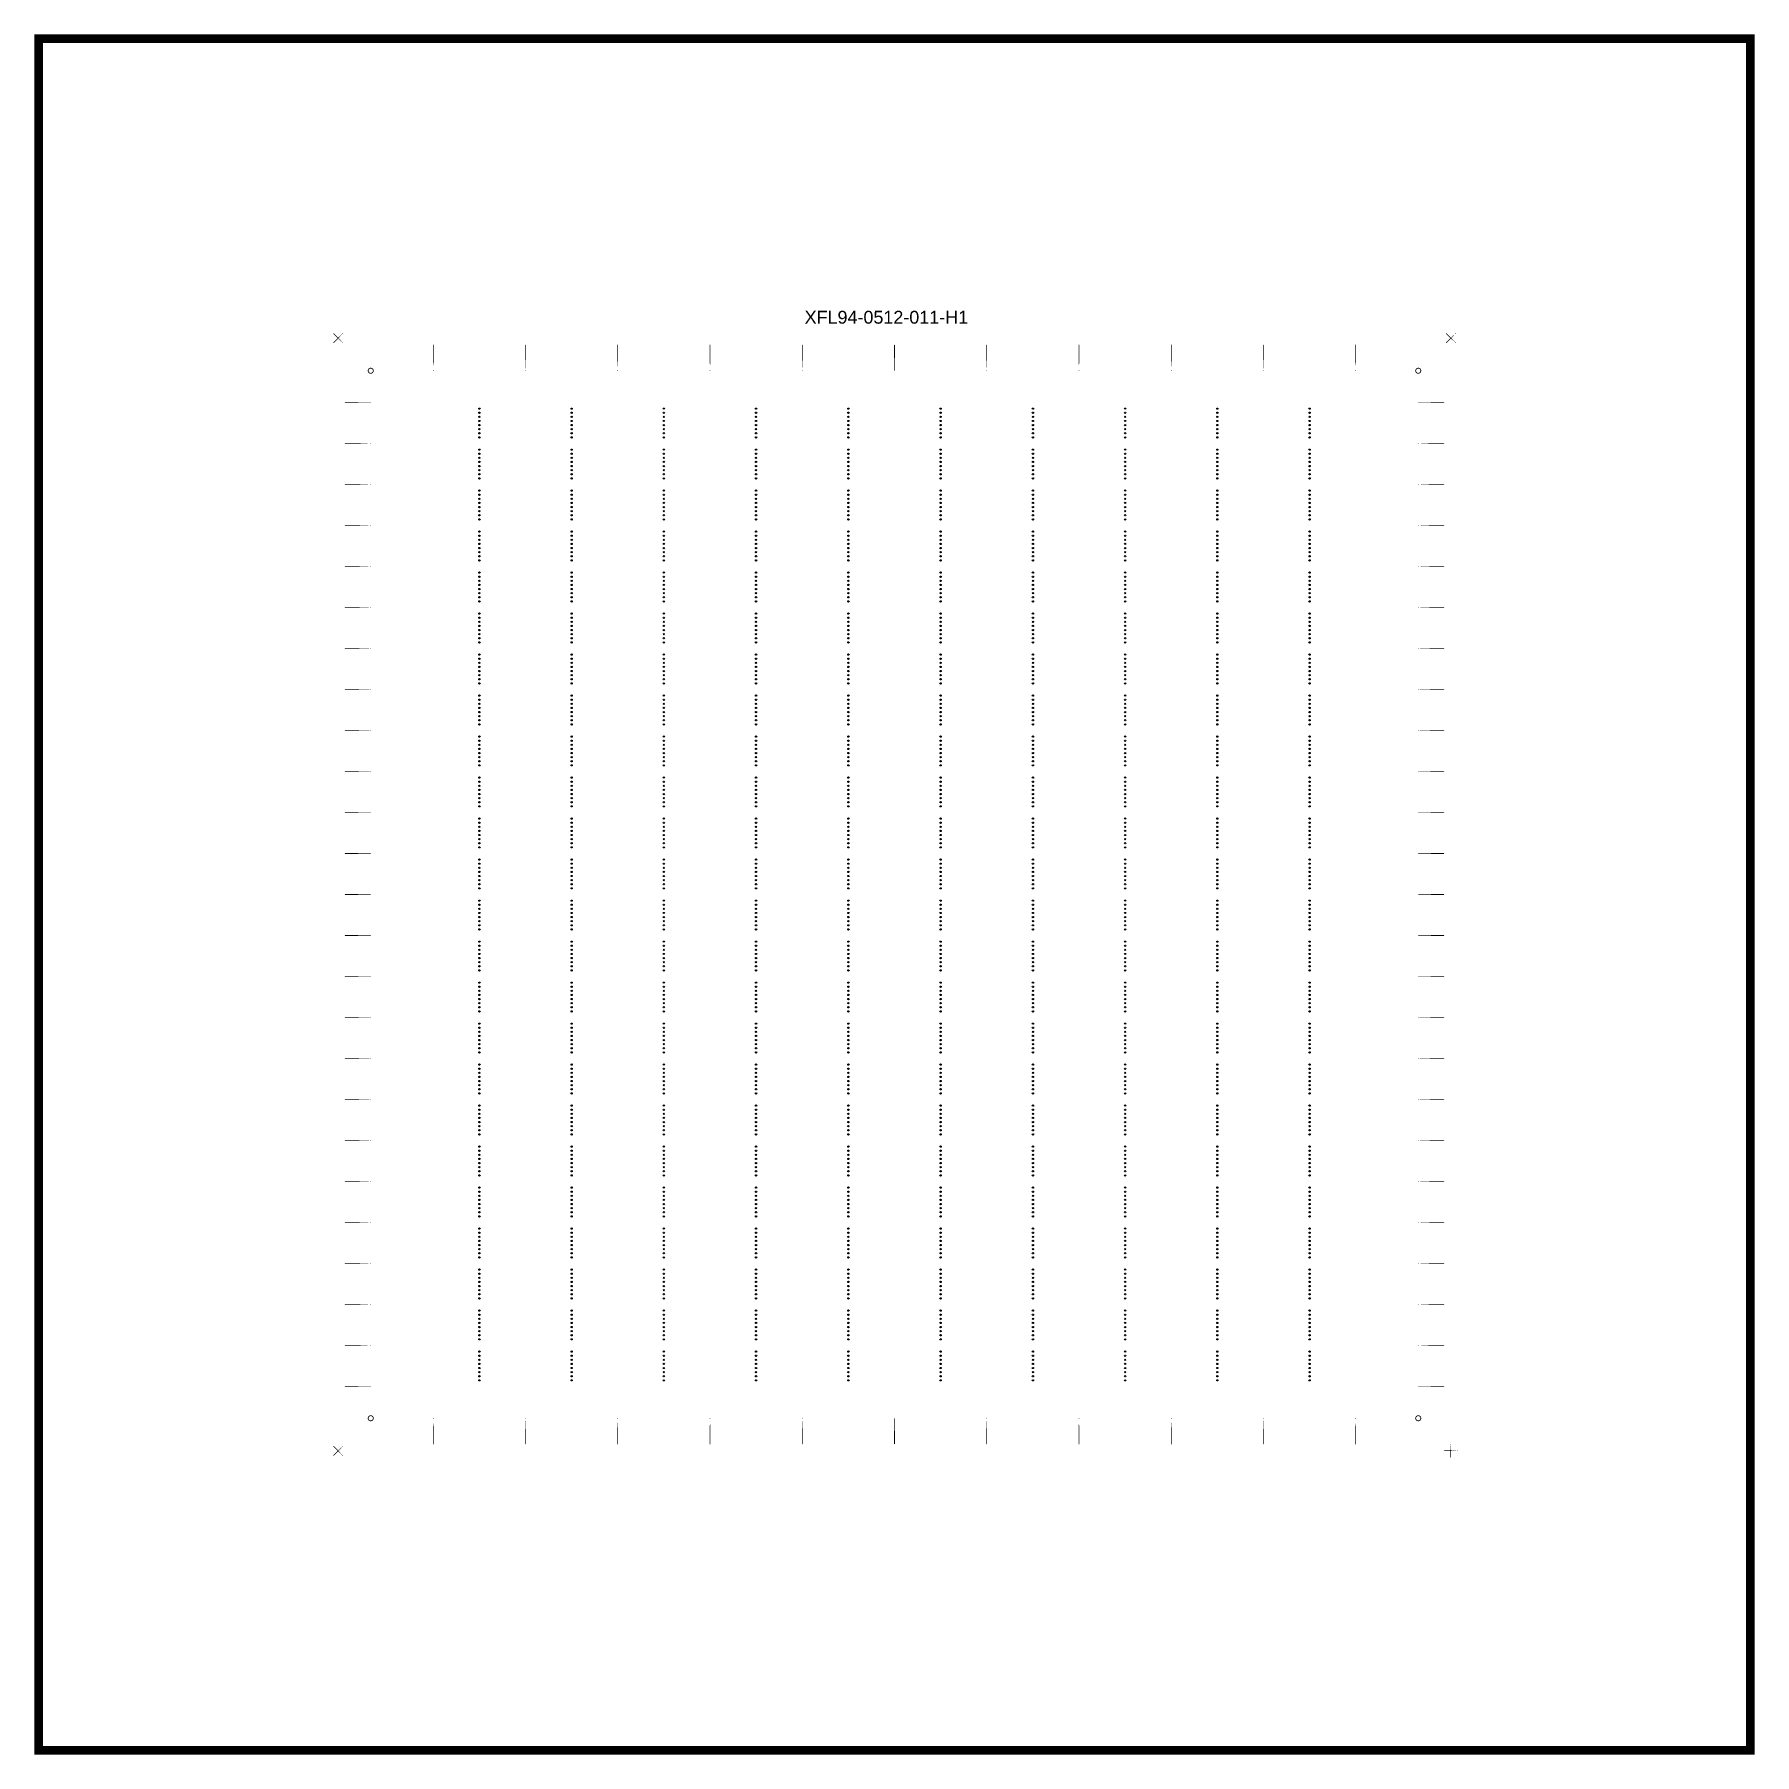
# Model space of a CAD drawing. Extents: x -100 to 100, y -100 to 100.
import ezdxf

# ---------------------------------------------------------------- set-up
doc = ezdxf.new("R2010")
doc.units = 0
doc.layers.get('0').update_dxf_attribs({"linetype": 'continuous'})
doc.layers.add('H1', color=7, linetype='continuous')
doc.styles.get("Standard").update_dxf_attribs({"font": 'ARIAL.TTF'})

# ---------------------------------------------------------------- blocks, each defined once
blk = doc.blocks.new('LDI_XFL94-0512-011_H1_B1')
at = {"layer": 'H1'}
for centre in [(-48.5, -53.41), (-48.5, -53.89), (-37.72, -53.41), (-37.72, -53.89), (-26.95, -53.41), (-26.95, -53.89), (-16.17, -53.41), (-16.17, -53.89), (-5.39, -53.41), (-5.39, -53.89), (5.39, -53.41), (5.39, -53.89), (16.17, -53.41), (16.17, -53.89), (26.95, -53.41), (26.95, -53.89), (37.72, -53.41), (37.72, -53.89), (48.5, -53.41), (48.5, -53.89), (-48.5, -54.37), (-48.5, -54.85), (-48.5, -55.33), (-48.5, -55.81), (-48.5, -56.29), (-37.72, -54.37), (-37.72, -54.85), (-37.72, -55.33), (-37.72, -55.81), (-37.72, -56.29), (-26.95, -54.37), (-26.95, -54.85), (-26.95, -55.33), (-26.95, -55.81), (-26.95, -56.29), (-16.17, -54.37), (-16.17, -54.85), (-16.17, -55.33), (-16.17, -55.81), (-16.17, -56.29), (-5.39, -54.37), (-5.39, -54.85), (-5.39, -55.33), (-5.39, -55.81), (-5.39, -56.29), (5.39, -54.37), (5.39, -54.85), (5.39, -55.33), (5.39, -55.81), (5.39, -56.29), (16.17, -54.37), (16.17, -54.85), (16.17, -55.33), (16.17, -55.81), (16.17, -56.29), (26.95, -54.37), (26.95, -54.85), (26.95, -55.33), (26.95, -55.81), (26.95, -56.29), (37.72, -54.37), (37.72, -54.85), (37.72, -55.33), (37.72, -55.81), (37.72, -56.29), (48.5, -54.37), (48.5, -54.85), (48.5, -55.33), (48.5, -55.81), (48.5, -56.29), (-48.5, -56.77), (-37.72, -56.77), (-26.95, -56.77), (-16.17, -56.77), (-5.39, -56.77), (5.39, -56.77), (16.17, -56.77), (26.95, -56.77), (37.72, -56.77), (48.5, -56.77)]:
    blk.add_circle(centre, 0.075, dxfattribs=at)
blk = doc.blocks.new('cutlineendpoint')
at = {"const_width": 0.04}
blk.add_lwpolyline([(-0.02, 0, 1), (0.02, 0, 1)], format="xyb", close=True, dxfattribs=at)

msp = doc.modelspace()

# ---------------------------------------------------------------- linework, layer by layer
at = {"layer": 'H1'}
for points, const_width in [([(-100, 100), (100, 100), (100, -100), (-100, -100)], 1), ([(-64.47, 65.53), (-65.53, 64.47)], 0.08), ([(-64.47, 64.47), (-65.53, 65.53)], 0.08), ([(65.53, 65.53), (64.47, 64.47)], 0.08), ([(65.53, 64.47), (64.47, 65.53)], 0.08), ([(-53.89, 61.2), (-53.89, 64.2)], 0.08), ([(-43.11, 61.2), (-43.11, 64.2)], 0.08), ([(-32.34, 61.2), (-32.34, 64.2)], 0.08), ([(-21.56, 61.2), (-21.56, 64.2)], 0.08), ([(-10.78, 61.2), (-10.78, 64.2)], 0.08), ([(0, 61.2), (0, 64.2)], 0.08), ([(10.78, 61.2), (10.78, 64.2)], 0.08), ([(21.56, 61.2), (21.56, 64.2)], 0.08), ([(32.34, 61.2), (32.34, 64.2)], 0.08), ([(43.11, 61.2), (43.11, 64.2)], 0.08), ([(53.89, 61.2), (53.89, 64.2)], 0.08), ([(-61.2, 57.49), (-64.2, 57.49)], 0.08), ([(61.2, 57.49), (64.2, 57.49)], 0.08), ([(-61.2, 52.69), (-64.2, 52.69)], 0.08), ([(61.2, 52.69), (64.2, 52.69)], 0.08), ([(-61.2, 47.9), (-64.2, 47.9)], 0.08), ([(61.2, 47.9), (64.2, 47.9)], 0.08), ([(-61.2, 43.11), (-64.2, 43.11)], 0.08), ([(61.2, 43.11), (64.2, 43.11)], 0.08), ([(-61.2, 38.32), (-64.2, 38.32)], 0.08), ([(61.2, 38.32), (64.2, 38.32)], 0.08), ([(-61.2, 33.53), (-64.2, 33.53)], 0.08), ([(61.2, 33.53), (64.2, 33.53)], 0.08), ([(-61.2, 28.74), (-64.2, 28.74)], 0.08), ([(61.2, 28.74), (64.2, 28.74)], 0.08), ([(-61.2, 23.95), (-64.2, 23.95)], 0.08), ([(61.2, 23.95), (64.2, 23.95)], 0.08), ([(-61.2, 19.16), (-64.2, 19.16)], 0.08), ([(61.2, 19.16), (64.2, 19.16)], 0.08), ([(-61.2, 14.37), (-64.2, 14.37)], 0.08), ([(61.2, 14.37), (64.2, 14.37)], 0.08), ([(-61.2, 9.58), (-64.2, 9.58)], 0.08), ([(61.2, 9.58), (64.2, 9.58)], 0.08), ([(-61.2, 4.79), (-64.2, 4.79)], 0.08), ([(61.2, 4.79), (64.2, 4.79)], 0.08), ([(-61.2, 0), (-64.2, 0)], 0.08), ([(61.2, 0), (64.2, 0)], 0.08), ([(-61.2, -4.79), (-64.2, -4.79)], 0.08), ([(61.2, -4.79), (64.2, -4.79)], 0.08), ([(-61.2, -9.58), (-64.2, -9.58)], 0.08), ([(61.2, -9.58), (64.2, -9.58)], 0.08), ([(-61.2, -14.37), (-64.2, -14.37)], 0.08), ([(61.2, -14.37), (64.2, -14.37)], 0.08), ([(-61.2, -19.16), (-64.2, -19.16)], 0.08), ([(61.2, -19.16), (64.2, -19.16)], 0.08), ([(-61.2, -23.95), (-64.2, -23.95)], 0.08), ([(61.2, -23.95), (64.2, -23.95)], 0.08), ([(-61.2, -28.74), (-64.2, -28.74)], 0.08), ([(61.2, -28.74), (64.2, -28.74)], 0.08), ([(-61.2, -33.53), (-64.2, -33.53)], 0.08), ([(61.2, -33.53), (64.2, -33.53)], 0.08), ([(-61.2, -38.32), (-64.2, -38.32)], 0.08), ([(61.2, -38.32), (64.2, -38.32)], 0.08), ([(-61.2, -43.11), (-64.2, -43.11)], 0.08), ([(61.2, -43.11), (64.2, -43.11)], 0.08), ([(-61.2, -47.9), (-64.2, -47.9)], 0.08), ([(61.2, -47.9), (64.2, -47.9)], 0.08), ([(-61.2, -52.69), (-64.2, -52.69)], 0.08), ([(61.2, -52.69), (64.2, -52.69)], 0.08), ([(-61.2, -57.49), (-64.2, -57.49)], 0.08), ([(61.2, -57.49), (64.2, -57.49)], 0.08), ([(-53.89, -61.2), (-53.89, -64.2)], 0.08), ([(-43.11, -61.2), (-43.11, -64.2)], 0.08), ([(-32.34, -61.2), (-32.34, -64.2)], 0.08), ([(-21.56, -61.2), (-21.56, -64.2)], 0.08), ([(-10.78, -61.2), (-10.78, -64.2)], 0.08), ([(0, -61.2), (0, -64.2)], 0.08), ([(10.78, -61.2), (10.78, -64.2)], 0.08), ([(21.56, -61.2), (21.56, -64.2)], 0.08), ([(32.34, -61.2), (32.34, -64.2)], 0.08), ([(43.11, -61.2), (43.11, -64.2)], 0.08), ([(53.89, -61.2), (53.89, -64.2)], 0.08), ([(65, -64.25), (65, -65.75)], 0.08), ([(-64.47, -64.47), (-65.53, -65.53)], 0.08), ([(-64.47, -65.53), (-65.53, -64.47)], 0.08), ([(65.75, -65), (64.25, -65)], 0.08)]:
    msp.add_lwpolyline(points, close=True, dxfattribs=dict(at, const_width=const_width))
at = {"layer": 'H1', "const_width": 0.1}
for points in [[(-61.5, 61.2, 1), (-60.9, 61.2, 1)], [(60.9, 61.2, 1), (61.5, 61.2, 1)], [(-61.5, -61.2, 1), (-60.9, -61.2, 1)], [(60.9, -61.2, 1), (61.5, -61.2, 1)]]:
    msp.add_lwpolyline(points, format="xyb", close=True, dxfattribs=at)

# ---------------------------------------------------------------- block references
at = {"layer": 'H1'}
for name, p in [('cutlineendpoint', (-65.53, 65.53)), ('cutlineendpoint', (-65.53, 64.47)), ('cutlineendpoint', (-64.47, 65.53)), ('cutlineendpoint', (-64.47, 64.47)), ('cutlineendpoint', (64.47, 65.53)), ('cutlineendpoint', (64.47, 64.47)), ('cutlineendpoint', (65.53, 65.53)), ('cutlineendpoint', (65.53, 64.47)), ('cutlineendpoint', (-53.89, 64.2)), ('cutlineendpoint', (-43.11, 64.2)), ('cutlineendpoint', (-32.34, 64.2)), ('cutlineendpoint', (-21.56, 64.2)), ('cutlineendpoint', (-10.78, 64.2)), ('cutlineendpoint', (0, 64.2)), ('cutlineendpoint', (10.78, 64.2)), ('cutlineendpoint', (21.56, 64.2)), ('cutlineendpoint', (32.34, 64.2)), ('cutlineendpoint', (43.11, 64.2)), ('cutlineendpoint', (53.89, 64.2)), ('cutlineendpoint', (-53.89, 61.2)), ('cutlineendpoint', (-43.11, 61.2)), ('cutlineendpoint', (-32.34, 61.2)), ('cutlineendpoint', (-21.56, 61.2)), ('cutlineendpoint', (-10.78, 61.2)), ('cutlineendpoint', (0, 61.2)), ('cutlineendpoint', (10.78, 61.2)), ('cutlineendpoint', (21.56, 61.2)), ('cutlineendpoint', (32.34, 61.2)), ('cutlineendpoint', (43.11, 61.2)), ('cutlineendpoint', (53.89, 61.2)), ('cutlineendpoint', (-64.2, 57.49)), ('cutlineendpoint', (-61.2, 57.49)), ('LDI_XFL94-0512-011_H1_B1', (0, 110.18)), ('cutlineendpoint', (61.2, 57.49)), ('cutlineendpoint', (64.2, 57.49)), ('cutlineendpoint', (-64.2, 52.69)), ('cutlineendpoint', (-61.2, 52.69)), ('cutlineendpoint', (61.2, 52.69)), ('cutlineendpoint', (64.2, 52.69)), ('LDI_XFL94-0512-011_H1_B1', (0, 105.39)), ('cutlineendpoint', (-64.2, 47.9)), ('cutlineendpoint', (-61.2, 47.9)), ('LDI_XFL94-0512-011_H1_B1', (0, 100.6)), ('cutlineendpoint', (61.2, 47.9)), ('cutlineendpoint', (64.2, 47.9)), ('cutlineendpoint', (-64.2, 43.11)), ('cutlineendpoint', (-61.2, 43.11)), ('LDI_XFL94-0512-011_H1_B1', (0, 95.81)), ('cutlineendpoint', (61.2, 43.11)), ('cutlineendpoint', (64.2, 43.11)), ('cutlineendpoint', (-64.2, 38.32)), ('cutlineendpoint', (-61.2, 38.32)), ('cutlineendpoint', (61.2, 38.32)), ('cutlineendpoint', (64.2, 38.32)), ('LDI_XFL94-0512-011_H1_B1', (0, 91.02)), ('cutlineendpoint', (-64.2, 33.53)), ('cutlineendpoint', (-61.2, 33.53)), ('LDI_XFL94-0512-011_H1_B1', (0, 86.23)), ('cutlineendpoint', (61.2, 33.53)), ('cutlineendpoint', (64.2, 33.53)), ('cutlineendpoint', (-64.2, 28.74)), ('cutlineendpoint', (-61.2, 28.74)), ('cutlineendpoint', (61.2, 28.74)), ('cutlineendpoint', (64.2, 28.74)), ('LDI_XFL94-0512-011_H1_B1', (0, 81.44)), ('cutlineendpoint', (-64.2, 23.95)), ('cutlineendpoint', (-61.2, 23.95)), ('LDI_XFL94-0512-011_H1_B1', (0, 76.65)), ('cutlineendpoint', (61.2, 23.95)), ('cutlineendpoint', (64.2, 23.95)), ('cutlineendpoint', (-64.2, 19.16)), ('cutlineendpoint', (-61.2, 19.16)), ('LDI_XFL94-0512-011_H1_B1', (0, 71.86)), ('cutlineendpoint', (61.2, 19.16)), ('cutlineendpoint', (64.2, 19.16)), ('cutlineendpoint', (-64.2, 14.37)), ('cutlineendpoint', (-61.2, 14.37)), ('cutlineendpoint', (61.2, 14.37)), ('cutlineendpoint', (64.2, 14.37)), ('LDI_XFL94-0512-011_H1_B1', (0, 67.07)), ('cutlineendpoint', (-64.2, 9.58)), ('cutlineendpoint', (-61.2, 9.58)), ('LDI_XFL94-0512-011_H1_B1', (0, 62.28)), ('cutlineendpoint', (61.2, 9.58)), ('cutlineendpoint', (64.2, 9.58)), ('cutlineendpoint', (-64.2, 4.79)), ('cutlineendpoint', (-61.2, 4.79)), ('LDI_XFL94-0512-011_H1_B1', (0, 57.49)), ('cutlineendpoint', (61.2, 4.79)), ('cutlineendpoint', (64.2, 4.79)), ('cutlineendpoint', (-64.2, 0)), ('cutlineendpoint', (-61.2, 0)), ('cutlineendpoint', (61.2, 0)), ('cutlineendpoint', (64.2, 0)), ('LDI_XFL94-0512-011_H1_B1', (0, 52.69)), ('cutlineendpoint', (-64.2, -4.79)), ('cutlineendpoint', (-61.2, -4.79)), ('LDI_XFL94-0512-011_H1_B1', (0, 47.9)), ('cutlineendpoint', (61.2, -4.79)), ('cutlineendpoint', (64.2, -4.79)), ('cutlineendpoint', (-64.2, -9.58)), ('cutlineendpoint', (-61.2, -9.58)), ('cutlineendpoint', (61.2, -9.58)), ('cutlineendpoint', (64.2, -9.58)), ('LDI_XFL94-0512-011_H1_B1', (0, 43.11)), ('cutlineendpoint', (-64.2, -14.37)), ('cutlineendpoint', (-61.2, -14.37)), ('LDI_XFL94-0512-011_H1_B1', (0, 38.32)), ('cutlineendpoint', (61.2, -14.37)), ('cutlineendpoint', (64.2, -14.37)), ('cutlineendpoint', (-64.2, -19.16)), ('cutlineendpoint', (-61.2, -19.16)), ('LDI_XFL94-0512-011_H1_B1', (0, 33.53)), ('cutlineendpoint', (61.2, -19.16)), ('cutlineendpoint', (64.2, -19.16)), ('cutlineendpoint', (-64.2, -23.95)), ('cutlineendpoint', (-61.2, -23.95)), ('cutlineendpoint', (61.2, -23.95)), ('cutlineendpoint', (64.2, -23.95)), ('LDI_XFL94-0512-011_H1_B1', (0, 28.74)), ('cutlineendpoint', (-64.2, -28.74)), ('cutlineendpoint', (-61.2, -28.74)), ('LDI_XFL94-0512-011_H1_B1', (0, 23.95)), ('cutlineendpoint', (61.2, -28.74)), ('cutlineendpoint', (64.2, -28.74)), ('cutlineendpoint', (-64.2, -33.53)), ('cutlineendpoint', (-61.2, -33.53)), ('cutlineendpoint', (61.2, -33.53)), ('cutlineendpoint', (64.2, -33.53)), ('LDI_XFL94-0512-011_H1_B1', (0, 19.16)), ('cutlineendpoint', (-64.2, -38.32)), ('cutlineendpoint', (-61.2, -38.32)), ('LDI_XFL94-0512-011_H1_B1', (0, 14.37)), ('cutlineendpoint', (61.2, -38.32)), ('cutlineendpoint', (64.2, -38.32)), ('cutlineendpoint', (-64.2, -43.11)), ('cutlineendpoint', (-61.2, -43.11)), ('LDI_XFL94-0512-011_H1_B1', (0, 9.58)), ('cutlineendpoint', (61.2, -43.11)), ('cutlineendpoint', (64.2, -43.11)), ('cutlineendpoint', (-64.2, -47.9)), ('cutlineendpoint', (-61.2, -47.9)), ('cutlineendpoint', (61.2, -47.9)), ('cutlineendpoint', (64.2, -47.9)), ('LDI_XFL94-0512-011_H1_B1', (0, 4.79)), ('cutlineendpoint', (-64.2, -52.69)), ('cutlineendpoint', (-61.2, -52.69)), ('LDI_XFL94-0512-011_H1_B1', (0, 0)), ('cutlineendpoint', (61.2, -52.69)), ('cutlineendpoint', (64.2, -52.69)), ('cutlineendpoint', (-64.2, -57.49)), ('cutlineendpoint', (-61.2, -57.49)), ('cutlineendpoint', (61.2, -57.49)), ('cutlineendpoint', (64.2, -57.49)), ('cutlineendpoint', (-53.89, -61.2)), ('cutlineendpoint', (-43.11, -61.2)), ('cutlineendpoint', (-32.34, -61.2)), ('cutlineendpoint', (-21.56, -61.2)), ('cutlineendpoint', (-10.78, -61.2)), ('cutlineendpoint', (0, -61.2)), ('cutlineendpoint', (10.78, -61.2)), ('cutlineendpoint', (21.56, -61.2)), ('cutlineendpoint', (32.34, -61.2)), ('cutlineendpoint', (43.11, -61.2)), ('cutlineendpoint', (53.89, -61.2)), ('cutlineendpoint', (-53.89, -64.2)), ('cutlineendpoint', (-43.11, -64.2)), ('cutlineendpoint', (-32.34, -64.2)), ('cutlineendpoint', (-21.56, -64.2)), ('cutlineendpoint', (-10.78, -64.2)), ('cutlineendpoint', (0, -64.2)), ('cutlineendpoint', (10.78, -64.2)), ('cutlineendpoint', (21.56, -64.2)), ('cutlineendpoint', (32.34, -64.2)), ('cutlineendpoint', (43.11, -64.2)), ('cutlineendpoint', (53.89, -64.2)), ('cutlineendpoint', (65, -64.25)), ('cutlineendpoint', (-65.53, -64.47)), ('cutlineendpoint', (-65.53, -65.53)), ('cutlineendpoint', (-64.47, -64.47)), ('cutlineendpoint', (-64.47, -65.53)), ('cutlineendpoint', (64.25, -65)), ('cutlineendpoint', (65, -65.75)), ('cutlineendpoint', (65.75, -65))]:
    msp.add_blockref(name, p, dxfattribs=at)

# ---------------------------------------------------------------- texts
msp.add_text('XFL94-0512-011-H1', height=1.5, dxfattribs=at).set_placement((-10.5, 66.7))

doc.saveas('drawing.dxf')
